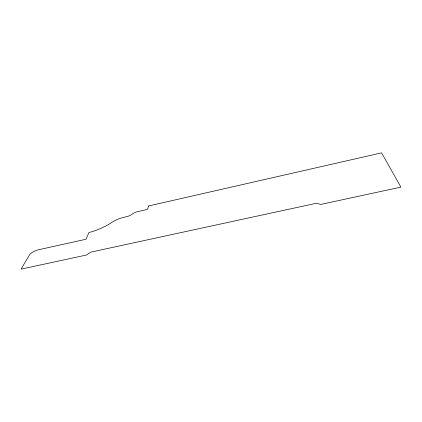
<?xml version="1.0" encoding="UTF-8"?>
<svg xmlns="http://www.w3.org/2000/svg" width="422" height="422" viewBox="0 0 422 422"><rect width="100%" height="100%" fill="white"/><g stroke="black" fill="none" stroke-linecap="round" stroke-linejoin="round"><path stroke-width="0.63" d="M148.539 205.973L147.536 209.396L137.324 211.712A7.237 3.038 -20.7 0 0 132.898 213.685L131.3 214.724A6.188 2.548 -21 0 1 127.006 216.56L123.366 217.451A17.228 7.311 -21.6 0 0 111.334 222.695A31.328 12.37 -22.2 0 1 88.979 232.517L85.956 239.258L38.26 249.819A7.781 3.107 -25.2 0 0 29.197 255.336L21.1 269.13L86.431 255.025L90.988 252.082L316.178 203.309L320.947 204.39L400.9 187.125L381.588 152.869L148.539 205.973"/></g></svg>
